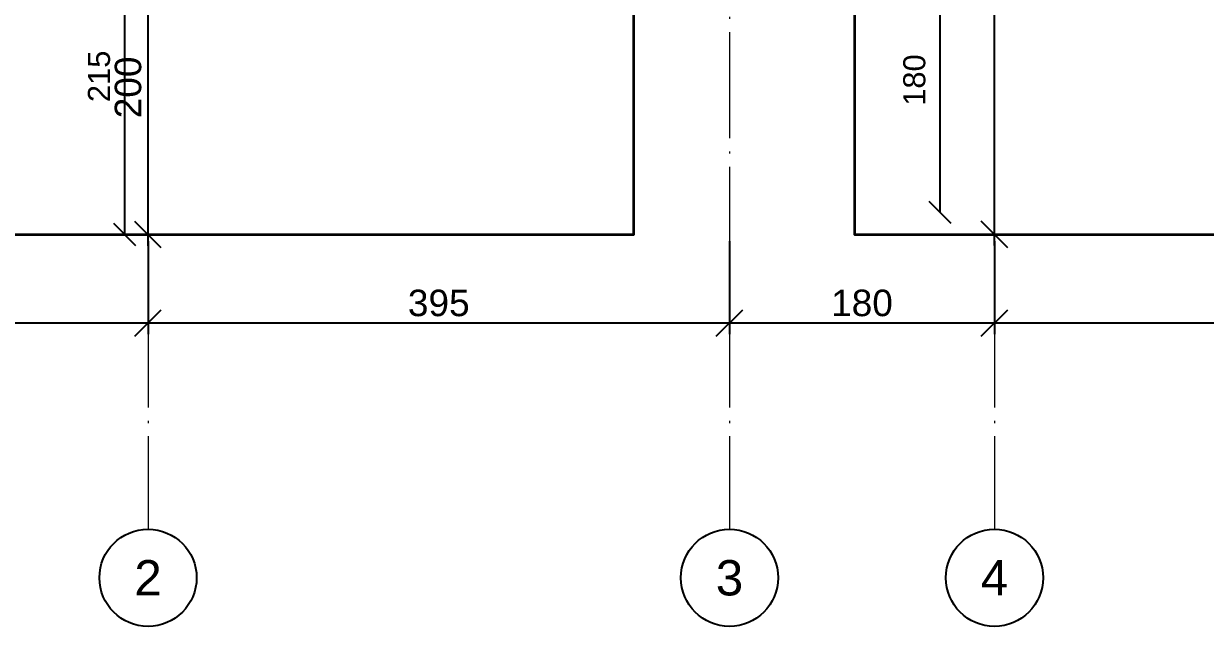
# Model space of a CAD drawing. Header units: millimetres. Extents: x -404 to 6018, y -5139 to 7890.
# Drawn here: x 345 to 1148, y -466 to -57 of the extents above; entities that cross this region are included whole.
import ezdxf
from ezdxf.enums import TextEntityAlignment as Align

# ---------------------------------------------------------------- set-up
doc = ezdxf.new("R2010")
doc.units = ezdxf.units.MM
doc.linetypes.add('ZWCAD_ISO04W100', pattern=[30.5, 24, -3, 0.5, -3])
doc.layers.add('AXIS LINES', color=255, linetype='ZWCAD_ISO04W100', lineweight=13)
doc.layers.add('SLAB', color=3, linetype='Continuous', lineweight=35)
for name, color, linetype in [('FLOOR', 3, 'Continuous'), ('FW_AXIS', 7, 'Continuous'), ('FW_DIM', 7, 'Continuous'), ('REB_BOT_MESH_X_RANGE', 5, 'Continuous')]:
    doc.layers.add(name, color=color, linetype=linetype)
doc.styles.add('REBAR_TXT', font='arial.ttf')
doc.styles.get("Standard").update_dxf_attribs({"font": 'arial.ttf'})
doc.dimstyles.new('FW_DIM', dxfattribs={"dimtxt": 18, "dimasz": 9, "dimexe": 7.5, "dimexo": 4.5, "dimgap": 4.5, "dimtad": 1, "dimdec": 0, "dimtxsty": 'Standard', "dimtsz": 9, "dimcen": 2.5, "dimdle": 7.5, "dimclrd": 256, "dimclre": 256, "dimclrt": 7, "dimazin": 3, "dimtfac": 1, "dimtmove": 2, "dimatfit": 3})
doc.dimstyles.new('REBAR RANGE', dxfattribs={"dimtxt": 15, "dimasz": 2.5, "dimexe": 0, "dimexo": 0, "dimgap": 10, "dimtad": 1, "dimdec": 0, "dimtxsty": 'Standard', "dimtsz": 7.5, "dimcen": 2.5, "dimse1": 1, "dimse2": 1, "dimclrd": 6, "dimclre": 6, "dimclrt": 7, "dimazin": 3, "dimtfac": 1, "dimtmove": 2, "dimatfit": 3, "dimlwd": 25})

# ---------------------------------------------------------------- blocks, each defined once
blk = doc.blocks.new('_Oblique')
at = {"color": 0, "linetype": 'ByBlock', "lineweight": -2}
blk.add_line((-0.5, -0.5), (0.5, 0.5), dxfattribs=at)
blk = doc.blocks.new('*D474')
at = {"color": 6, "lineweight": 25}
blk.add_line((414.25, -200), (414.25, 635), dxfattribs=at)
at = {"layer": 'Defpoints'}
for p in [(414.25, 635), (414.25, -200), (414.25, -200)]:
    blk.add_point(p, dxfattribs=at)
at = {"layer": 'REB_BOT_MESH_X_RANGE', "color": 6, "xscale": 15, "yscale": 15, "rotation": 90}
for p in [(414.25, 635), (414.25, -200)]:
    blk.add_blockref('_OBLIQUE', p, dxfattribs=at)
at = {"layer": 'REB_BOT_MESH_X_RANGE', "color": 7, "insert": (396.75, 217.5), "char_height": 15, "attachment_point": 5, "rotation": 90}
blk.add_mtext('835', dxfattribs=at)
blk = doc.blocks.new('*D483')
at = {"color": 6, "lineweight": 25}
blk.add_line((414.25, -200), (414.25, 15), dxfattribs=at)
at = {"layer": 'Defpoints'}
for p in [(414.25, 15), (414.25, -200), (414.25, -200)]:
    blk.add_point(p, dxfattribs=at)
at = {"layer": 'REB_BOT_MESH_X_RANGE', "color": 6, "xscale": 15, "yscale": 15, "rotation": 90}
for p in [(414.25, 15), (414.25, -200)]:
    blk.add_blockref('_OBLIQUE', p, dxfattribs=at)
at = {"layer": 'REB_BOT_MESH_X_RANGE', "color": 7, "insert": (396.75, -92.5), "char_height": 15, "attachment_point": 5, "rotation": 90}
blk.add_mtext('215', dxfattribs=at)
blk = doc.blocks.new('*D486')
at = {"color": 6, "lineweight": 25}
blk.add_line((968.125, -185), (968.125, -5), dxfattribs=at)
at = {"layer": 'Defpoints'}
for p in [(968.125, -5), (968.125, -185), (968.125, -185)]:
    blk.add_point(p, dxfattribs=at)
at = {"layer": 'REB_BOT_MESH_X_RANGE', "color": 6, "xscale": 15, "yscale": 15, "rotation": 90}
for p in [(968.125, -5), (968.125, -185)]:
    blk.add_blockref('_OBLIQUE', p, dxfattribs=at)
at = {"layer": 'REB_BOT_MESH_X_RANGE', "color": 7, "insert": (950.625, -95), "char_height": 15, "attachment_point": 5, "rotation": 90}
blk.add_mtext('180', dxfattribs=at)
blk = doc.blocks.new('*D631')
for p, q in [((425.5, 0), (422.5, 0)), ((430, -207.5), (430, 7.5)), ((425.5, -200), (422.5, -200))]:
    blk.add_line(p, q)
at = {"layer": 'Defpoints'}
for p in [(430, 0), (430, -200), (430, -200)]:
    blk.add_point(p, dxfattribs=at)
at = {"layer": 'FW_DIM', "xscale": 18, "yscale": 18, "rotation": 90}
for p in [(430, 0), (430, -200)]:
    blk.add_blockref('_OBLIQUE', p, dxfattribs=at)
at = {"layer": 'FW_DIM', "color": 7, "insert": (416.5, -100), "char_height": 18, "attachment_point": 5, "rotation": 90}
blk.add_mtext('200', dxfattribs=at)
blk = doc.blocks.new('*D649')
for p, q in [((1005, -207.40001), (1005, 632.5)), ((1000.5, 625), (997.5, 625)), ((1000.5, -199.90001), (997.5, -199.90001))]:
    blk.add_line(p, q)
at = {"layer": 'Defpoints'}
for p in [(1005, 625), (1005, -199.90001), (1005, -199.90001)]:
    blk.add_point(p, dxfattribs=at)
at = {"layer": 'FW_DIM', "xscale": 18, "yscale": 18, "rotation": 90}
for p in [(1005, 625), (1005, -199.90001)]:
    blk.add_blockref('_OBLIQUE', p, dxfattribs=at)
at = {"layer": 'FW_DIM', "color": 7, "insert": (991.5, 212.549995), "char_height": 18, "attachment_point": 5, "rotation": 90}
blk.add_mtext('825', dxfattribs=at)
blk = doc.blocks.new('*D678')
for p, q in [((75, -204.5), (75, -267.5)), ((430, -204.5), (430, -267.5)), ((67.5, -260), (437.5, -260))]:
    blk.add_line(p, q)
at = {"layer": 'Defpoints'}
for p in [(75, -200), (430, -200), (75, -260)]:
    blk.add_point(p, dxfattribs=at)
at = {"layer": 'FW_DIM', "xscale": 18, "yscale": 18}
for p in [(75, -260), (430, -260)]:
    blk.add_blockref('_OBLIQUE', p, dxfattribs=at)
at = {"layer": 'FW_DIM', "color": 7, "insert": (252.5, -246.5), "char_height": 18, "attachment_point": 5}
blk.add_mtext('355', dxfattribs=at)
blk = doc.blocks.new('*D679')
for p, q in [((430, -204.5), (430, -267.5)), ((825, -204.5), (825, -267.5)), ((422.5, -260), (832.5, -260))]:
    blk.add_line(p, q)
at = {"layer": 'Defpoints'}
for p in [(430, -200), (825, -200), (430, -260)]:
    blk.add_point(p, dxfattribs=at)
at = {"layer": 'FW_DIM', "xscale": 18, "yscale": 18}
for p in [(430, -260), (825, -260)]:
    blk.add_blockref('_OBLIQUE', p, dxfattribs=at)
at = {"layer": 'FW_DIM', "color": 7, "insert": (627.5, -246.5), "char_height": 18, "attachment_point": 5}
blk.add_mtext('395', dxfattribs=at)
blk = doc.blocks.new('*D680')
for p, q in [((825, -204.5), (825, -267.5)), ((1005, -204.5), (1005, -267.5)), ((817.5, -260), (1012.5, -260))]:
    blk.add_line(p, q)
at = {"layer": 'Defpoints'}
for p in [(825, -200), (1005, -200), (825, -260)]:
    blk.add_point(p, dxfattribs=at)
at = {"layer": 'FW_DIM', "xscale": 18, "yscale": 18}
for p in [(825, -260), (1005, -260)]:
    blk.add_blockref('_OBLIQUE', p, dxfattribs=at)
at = {"layer": 'FW_DIM', "color": 7, "insert": (915, -246.5), "char_height": 18, "attachment_point": 5}
blk.add_mtext('180', dxfattribs=at)
blk = doc.blocks.new('*D681')
for p, q in [((1005, -204.5), (1005, -267.5)), ((1660, -204.5), (1660, -267.5)), ((997.5, -260), (1667.5, -260))]:
    blk.add_line(p, q)
at = {"layer": 'Defpoints'}
for p in [(1005, -200), (1660, -200), (1005, -260)]:
    blk.add_point(p, dxfattribs=at)
at = {"layer": 'FW_DIM', "xscale": 18, "yscale": 18}
for p in [(1005, -260), (1660, -260)]:
    blk.add_blockref('_OBLIQUE', p, dxfattribs=at)
at = {"layer": 'FW_DIM', "color": 7, "insert": (1332.5, -246.5), "char_height": 18, "attachment_point": 5}
blk.add_mtext('655', dxfattribs=at)

msp = doc.modelspace()

# ---------------------------------------------------------------- linework, layer by layer
at = {"layer": 'AXIS LINES', "color": 0, "ltscale": 3}
for points in [[(430, 3140.04), (430, -400.07)], [(825, 3140.04), (825, -400.07)], [(1005, 3140.04), (1005, -400.07)]]:
    msp.add_lwpolyline(points, dxfattribs=at)
at = {"layer": 'FLOOR'}
msp.add_line((745.1, -200), (355.1, -200), dxfattribs=at)
at = {"layer": 'FW_AXIS'}
for centre in [(430, -433.07), (825, -433.07), (1005, -433.07)]:
    msp.add_circle(centre, 33, dxfattribs=at)
at = {"layer": 'SLAB', "ltscale": 0.08}
msp.add_lwpolyline([(644.9, 1950), (644.9, 1490), (565.05, 1490), (565.1, 1529.38), (100.1, 1530), (100.1, 1410), (0, 1410), (0, 680), (0, 630), (60, 630), (60, -200), (760.1, -200), (760.1, 0), (910, 0), (910, -199.9), (1610, -199.9)], dxfattribs=at)

# ---------------------------------------------------------------- texts
at = {"layer": 'FW_AXIS', "color": 7, "style": 'REBAR_TXT'}
for s, p in [('2', (430, -433.07)), ('3', (825, -433.07)), ('4', (1005, -433.07))]:
    msp.add_text(s, height=24, dxfattribs=at).set_placement(p, align=Align.MIDDLE_CENTER)

# ---------------------------------------------------------------- dimensions: what is measured, and where the dimension line sits
at = {"layer": 'FW_DIM'}
for base, p1, p2, text, picture, middle in [((1005, -199.9), (1005, -199.9), (1005, 625), '825', '*D649', (991.5, 212.55)), ((430, -200), (430, -200), (430, 0), '200', '*D631', (416.5, -100))]:
    dim = msp.add_linear_dim(base=base, p1=p1, p2=p2, angle=90, text=text, dimstyle='FW_DIM', override={"dimtmove": 2}, dxfattribs=at)
    dim.commit()
    dim.dimension.update_dxf_attribs({"geometry": picture, "text_midpoint": middle, "dimtype": 160})
for base, p1, p2, picture, middle in [((75, -260), (75, -200), (430, -200), '*D678', (252.5, -246.5)), ((430, -260), (430, -200), (825, -200), '*D679', (627.5, -246.5)), ((825, -260), (825, -200), (1005, -200), '*D680', (915, -246.5)), ((1005, -260), (1005, -200), (1660, -200), '*D681', (1332.5, -246.5))]:
    dim = msp.add_linear_dim(base=base, p1=p1, p2=p2, dimstyle='FW_DIM', dxfattribs=at)
    dim.commit()
    dim.dimension.update_dxf_attribs({"geometry": picture, "text_midpoint": middle})
at = {"layer": 'REB_BOT_MESH_X_RANGE'}
for base, p1, p2, picture, middle in [((414.25, -200), (414.25, -200), (414.25, 635), '*D474', (396.75, 217.5)), ((414.25, -200), (414.25, -200), (414.25, 15), '*D483', (396.75, -92.5)), ((968.12, -185), (968.12, -185), (968.12, -5), '*D486', (950.62, -95))]:
    dim = msp.add_linear_dim(base=base, p1=p1, p2=p2, angle=90, dimstyle='REBAR RANGE', dxfattribs=at)
    dim.commit()
    dim.dimension.update_dxf_attribs({"geometry": picture, "text_midpoint": middle})

doc.saveas('drawing.dxf')
